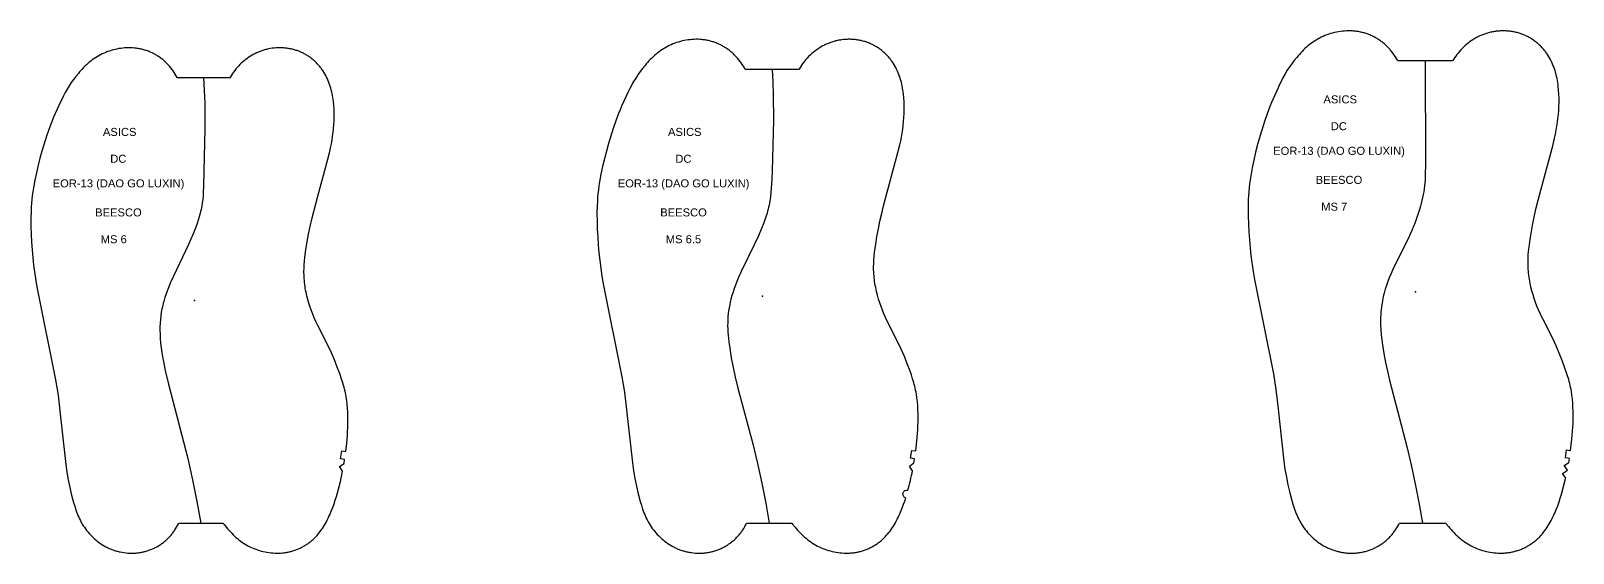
# Model space of a CAD drawing. Extents: x -897 to 5208, y 4 to 324.
# Drawn here: x 484 to 1255, y 4 to 265 of the extents above; entities that cross this region are included whole.
import ezdxf

# ---------------------------------------------------------------- set-up
doc = ezdxf.new("R2010")
doc.units = 0
doc.layers.add('CK_LEVEL_1', color=7, linetype='CONTINUOUS')
doc.layers.add('DEFAULT', color=7, linetype='CONTINUOUS')
doc.styles.add('ARIAL_REGULAR', font='txt')

msp = doc.modelspace()

# ---------------------------------------------------------------- linework, layer by layer
at = {"layer": 'DEFAULT'}
for points in [[(1232.91, 156.8), (1233.44, 160.77), (1234.09, 164.72), (1234.81, 168.65), (1235.61, 172.58), (1236.48, 176.48), (1237.43, 180.37), (1239.94, 189.7), (1244.7, 207.44), (1245.66, 211.32), (1246.08, 213.28), (1246.46, 215.24), (1246.8, 217.22), (1247.1, 219.2), (1247.35, 221.18), (1247.56, 223.17), (1247.73, 225.17), (1247.84, 227.17), (1247.89, 229.17), (1247.88, 231.17), (1247.82, 233.17), (1247.69, 235.17), (1247.49, 237.16), (1247.37, 238.15), (1247.23, 239.14), (1247.06, 240.13), (1246.87, 241.11), (1246.67, 242.09), (1246.43, 243.06), (1246.17, 244.03), (1245.88, 244.99), (1245.57, 245.94), (1245.23, 246.88), (1244.86, 247.81), (1244.46, 248.73), (1244.04, 249.63), (1243.59, 250.53), (1243.1, 251.4), (1242.59, 252.26), (1242.05, 253.1), (1241.77, 253.52), (1241.48, 253.93), (1241.18, 254.33), (1240.88, 254.73), (1240.57, 255.12), (1240.25, 255.51), (1239.93, 255.89), (1239.6, 256.26), (1239.26, 256.63), (1238.91, 256.99), (1238.56, 257.35), (1238.2, 257.7), (1237.84, 258.04), (1237.46, 258.38), (1237.09, 258.7), (1236.7, 259.02), (1236.31, 259.34), (1235.91, 259.64), (1235.51, 259.94), (1235.1, 260.23), (1234.69, 260.51), (1234.27, 260.78), (1233.85, 261.05), (1233.42, 261.31), (1232.98, 261.55), (1232.54, 261.79), (1232.1, 262.03), (1231.65, 262.25), (1231.2, 262.46), (1230.74, 262.67), (1230.28, 262.86), (1229.82, 263.05), (1229.35, 263.23), (1228.88, 263.39), (1228.41, 263.55), (1227.93, 263.7), (1227.45, 263.85), (1226.97, 263.98), (1226.48, 264.1), (1225.99, 264.22), (1225.5, 264.32), (1225.01, 264.42), (1224.52, 264.5), (1224.03, 264.58), (1223.53, 264.65), (1223.03, 264.71), (1222.54, 264.76), (1222.04, 264.8), (1221.54, 264.83), (1221.04, 264.85), (1220.54, 264.87), (1220.04, 264.87), (1219.54, 264.87), (1219.04, 264.86), (1218.54, 264.83), (1218.04, 264.8), (1217.54, 264.76), (1217.04, 264.72), (1216.54, 264.66), (1216.05, 264.59), (1215.55, 264.52), (1215.06, 264.44), (1214.57, 264.34), (1214.07, 264.24), (1213.59, 264.14), (1213.1, 264.02), (1212.62, 263.89), (1212.13, 263.76), (1211.65, 263.61), (1211.18, 263.46), (1210.7, 263.3), (1210.23, 263.13), (1209.77, 262.95), (1209.3, 262.77), (1208.84, 262.57), (1208.38, 262.37), (1207.93, 262.16), (1207.48, 261.94), (1207.04, 261.71), (1206.6, 261.48), (1205.73, 260.98), (1204.87, 260.46), (1204.04, 259.9), (1203.22, 259.32), (1202.43, 258.72), (1201.65, 258.09), (1200.89, 257.43), (1200.16, 256.75), (1199.45, 256.05), (1198.76, 255.32), (1198.09, 254.57), (1197.45, 253.81), (1196.83, 253.02), (1196.24, 252.21), (1195.67, 251.39), (1195.13, 250.55), (1194.72, 249.87), (1167.37, 249.87), (1167.16, 250.24), (1166.64, 251.1), (1166.11, 251.94), (1165.55, 252.78), (1164.97, 253.59), (1164.37, 254.39), (1163.74, 255.17), (1163.42, 255.55), (1163.09, 255.93), (1162.75, 256.3), (1162.41, 256.66), (1162.06, 257.01), (1161.7, 257.36), (1161.34, 257.71), (1160.96, 258.04), (1160.59, 258.37), (1160.21, 258.7), (1159.82, 259.01), (1159.42, 259.32), (1159.02, 259.62), (1158.62, 259.91), (1158.21, 260.2), (1157.79, 260.47), (1157.37, 260.75), (1156.94, 261.01), (1156.51, 261.26), (1156.07, 261.51), (1155.63, 261.75), (1155.19, 261.98), (1154.74, 262.2), (1154.29, 262.41), (1153.83, 262.61), (1153.37, 262.81), (1152.9, 263), (1152.44, 263.18), (1151.97, 263.35), (1151.49, 263.51), (1151.02, 263.66), (1150.54, 263.81), (1150.06, 263.94), (1149.57, 264.07), (1149.08, 264.18), (1148.6, 264.29), (1148.11, 264.39), (1147.61, 264.48), (1147.12, 264.56), (1146.62, 264.63), (1146.13, 264.69), (1145.63, 264.74), (1145.13, 264.78), (1144.63, 264.82), (1143.63, 264.86), (1142.63, 264.87), (1141.63, 264.85), (1140.63, 264.79), (1139.64, 264.7), (1138.64, 264.58), (1137.65, 264.43), (1136.67, 264.24), (1135.69, 264.03), (1134.72, 263.78), (1133.76, 263.51), (1132.81, 263.2), (1131.86, 262.87), (1130.93, 262.51), (1130, 262.12), (1129.09, 261.7), (1128.2, 261.26), (1127.32, 260.78), (1126.45, 260.28), (1125.61, 259.74), (1124.78, 259.18), (1123.97, 258.59), (1123.18, 257.98), (1122.41, 257.35), (1121.66, 256.69), (1120.92, 256.01), (1120.2, 255.32), (1119.49, 254.6), (1118.8, 253.88), (1118.13, 253.14), (1117.47, 252.39), (1116.82, 251.62), (1115.57, 250.06), (1115.43, 249.87), (1114.37, 248.46), (1113.21, 246.83), (1112.11, 245.16), (1111.06, 243.45), (1110.56, 242.59), (1110.07, 241.71), (1109.15, 239.94), (1108.27, 238.14), (1107.51, 236.45), (1104.96, 230.85), (1104.16, 229.01), (1103.4, 227.16), (1102.68, 225.3), (1102, 223.41), (1100.71, 219.62), (1098.53, 212.66), (1097.24, 208.13), (1096.24, 204.25), (1095.32, 200.36), (1094.49, 196.44), (1093.79, 192.5), (1093.49, 190.52), (1093.23, 188.53), (1093.01, 186.55), (1092.83, 184.55), (1092.69, 182.56), (1092.59, 180.56), (1092.51, 176.55), (1092.54, 172.55), (1092.66, 168.55), (1092.86, 164.55), (1093.14, 160.56), (1093.5, 156.57), (1093.94, 152.59), (1095.03, 144.66), (1095.67, 140.71), (1105.14, 93.61), (1106.43, 85.71), (1107.51, 76.14), (1108.22, 69.8), (1110.38, 49.9), (1110.94, 45.94), (1111.62, 42), (1112.43, 38.07), (1113.35, 34.18), (1114.38, 30.31), (1114.94, 28.39), (1115.54, 26.48), (1115.87, 25.53), (1116.22, 24.59), (1116.58, 23.66), (1116.97, 22.74), (1117.39, 21.83), (1117.83, 20.94), (1118.3, 20.05), (1118.79, 19.18), (1118.9, 19), (1119.31, 18.32), (1119.85, 17.48), (1120.42, 16.66), (1121.01, 15.85), (1121.63, 15.07), (1122.27, 14.3), (1122.94, 13.55), (1123.63, 12.83), (1124.34, 12.12), (1125.08, 11.44), (1125.83, 10.79), (1126.61, 10.15), (1127.4, 9.55), (1128.22, 8.97), (1129.05, 8.41), (1129.91, 7.89), (1130.78, 7.4), (1131.22, 7.16), (1131.66, 6.93), (1132.11, 6.71), (1132.57, 6.5), (1133.02, 6.3), (1133.48, 6.1), (1133.95, 5.92), (1134.41, 5.74), (1134.89, 5.57), (1135.36, 5.41), (1135.84, 5.26), (1136.31, 5.11), (1136.8, 4.98), (1137.28, 4.85), (1137.77, 4.74), (1138.26, 4.63), (1138.75, 4.53), (1139.24, 4.44), (1139.73, 4.35), (1140.23, 4.28), (1140.72, 4.21), (1141.22, 4.16), (1141.72, 4.11), (1142.22, 4.07), (1142.72, 4.04), (1143.22, 4.02), (1143.72, 4), (1144.22, 4), (1144.72, 4), (1145.22, 4.02), (1145.72, 4.04), (1146.22, 4.07), (1146.72, 4.11), (1147.22, 4.16), (1147.71, 4.22), (1148.21, 4.29), (1148.7, 4.37), (1149.19, 4.46), (1149.69, 4.55), (1150.18, 4.66), (1150.66, 4.77), (1151.15, 4.89), (1151.63, 5.03), (1152.11, 5.17), (1152.59, 5.32), (1153.06, 5.48), (1153.53, 5.65), (1154, 5.82), (1154.46, 6.01), (1154.92, 6.21), (1155.38, 6.41), (1155.83, 6.62), (1156.28, 6.85), (1156.73, 7.08), (1157.16, 7.32), (1157.6, 7.57), (1158.03, 7.82), (1158.45, 8.09), (1158.87, 8.36), (1159.28, 8.64), (1159.69, 8.93), (1160.1, 9.23), (1160.49, 9.54), (1160.88, 9.85), (1161.27, 10.17), (1161.65, 10.5), (1162.02, 10.83), (1162.38, 11.17), (1162.74, 11.52), (1163.09, 11.88), (1163.44, 12.24), (1163.78, 12.61), (1164.11, 12.98), (1164.43, 13.36), (1164.75, 13.75), (1165.06, 14.14), (1165.36, 14.54), (1165.66, 14.95), (1165.95, 15.35), (1166.23, 15.77), (1166.77, 16.61), (1167.28, 17.47), (1167.77, 18.35), (1168.1, 19), (1191.25, 19), (1191.39, 18.81), (1192.64, 17.25), (1193.29, 16.48), (1193.95, 15.73), (1194.62, 14.99), (1195.31, 14.27), (1196.02, 13.56), (1196.74, 12.86), (1197.48, 12.18), (1198.23, 11.53), (1199, 10.89), (1199.79, 10.28), (1200.6, 9.69), (1201.43, 9.13), (1202.27, 8.6), (1203.14, 8.09), (1204.02, 7.62), (1204.91, 7.17), (1205.82, 6.75), (1206.74, 6.36), (1207.68, 6), (1208.62, 5.67), (1209.58, 5.36), (1210.54, 5.09), (1211.51, 4.84), (1212.49, 4.63), (1213.47, 4.45), (1214.46, 4.29), (1215.45, 4.17), (1216.45, 4.08), (1217.45, 4.02), (1218.45, 4), (1219.45, 4.01), (1220.45, 4.05), (1220.95, 4.09), (1221.45, 4.13), (1221.95, 4.18), (1222.44, 4.25), (1222.94, 4.32), (1223.43, 4.4), (1223.92, 4.48), (1224.41, 4.58), (1224.9, 4.69), (1225.39, 4.81), (1225.87, 4.93), (1226.36, 5.07), (1226.83, 5.21), (1227.31, 5.36), (1227.78, 5.52), (1228.26, 5.69), (1228.72, 5.87), (1229.19, 6.06), (1229.65, 6.26), (1230.1, 6.46), (1230.56, 6.67), (1231.01, 6.9), (1231.45, 7.13), (1231.89, 7.36), (1232.33, 7.61), (1232.76, 7.86), (1233.19, 8.13), (1233.61, 8.4), (1234.02, 8.67), (1234.44, 8.96), (1234.84, 9.25), (1235.24, 9.55), (1235.64, 9.86), (1236.02, 10.18), (1236.41, 10.5), (1236.78, 10.83), (1237.15, 11.16), (1237.52, 11.51), (1237.87, 11.86), (1238.22, 12.21), (1238.57, 12.58), (1238.9, 12.95), (1239.23, 13.32), (1239.56, 13.7), (1240.18, 14.48), (1240.79, 15.28), (1241.37, 16.1), (1241.92, 16.93), (1242.46, 17.77), (1242.98, 18.63), (1243.47, 19.5), (1243.95, 20.38), (1244.42, 21.27), (1244.86, 22.17), (1245.29, 23.07), (1245.7, 23.98), (1246.48, 25.83), (1247.2, 27.69), (1247.87, 29.58), (1248.5, 31.48), (1249.09, 33.39), (1250.17, 37.25), (1251.13, 41.13), (1251.21, 41.49), (1249.68, 43.86), (1252.04, 45.41), (1250.44, 47.73), (1252.75, 49.34), (1253.07, 51.32), (1251.09, 51.63), (1251.66, 55.54), (1253.64, 55.28), (1254.31, 60.88), (1254.67, 64.87), (1254.79, 66.87), (1254.87, 68.87), (1254.92, 70.87), (1254.94, 72.87), (1254.91, 74.87), (1254.84, 76.87), (1254.73, 78.87), (1254.56, 80.86), (1254.33, 82.85), (1254.03, 84.83), (1253.86, 85.82), (1253.67, 86.8), (1253.46, 87.78), (1253.23, 88.75), (1252.98, 89.72), (1252.71, 90.68), (1252.13, 92.6), (1251.5, 94.5), (1250.84, 96.39), (1249.44, 100.14), (1247.96, 103.86), (1246.4, 107.54), (1244.73, 111.18), (1239.94, 120.69), (1239.32, 121.91), (1238.45, 123.71), (1237.63, 125.53), (1236.86, 127.38), (1236.14, 129.25), (1235.49, 131.14), (1234.89, 133.05), (1234.34, 134.98), (1233.86, 136.92), (1233.43, 138.87), (1233.25, 139.86), (1233.08, 140.84), (1232.93, 141.83), (1232.8, 142.83), (1232.68, 143.82), (1232.59, 144.82), (1232.51, 145.81), (1232.46, 146.81), (1232.42, 147.81), (1232.4, 148.81), (1232.41, 149.81), (1232.43, 150.81), (1232.53, 152.81), (1232.7, 154.81)], [(620.85, 147.93), (621.01, 149.86), (621.21, 151.79), (621.73, 155.64), (622.36, 159.46), (623.07, 163.28), (623.85, 167.08), (624.7, 170.86), (625.62, 174.63), (627.7, 182.29), (632.72, 200.84), (633.65, 204.61), (634.06, 206.5), (634.43, 208.4), (634.76, 210.32), (635.05, 212.23), (635.3, 214.16), (635.51, 216.09), (635.67, 218.02), (635.78, 219.96), (635.83, 221.89), (635.82, 223.83), (635.75, 225.77), (635.62, 227.71), (635.43, 229.64), (635.31, 230.6), (635.17, 231.56), (635.01, 232.52), (634.83, 233.47), (634.62, 234.42), (634.39, 235.36), (634.14, 236.29), (633.85, 237.22), (633.55, 238.14), (633.21, 239.05), (632.85, 239.95), (632.46, 240.84), (632.05, 241.71), (631.6, 242.58), (631.13, 243.42), (630.63, 244.25), (630.1, 245.07), (629.83, 245.47), (629.54, 245.86), (629.26, 246.25), (628.96, 246.64), (628.66, 247.01), (628.35, 247.39), (628.03, 247.75), (627.71, 248.12), (627.38, 248.47), (627.04, 248.82), (626.7, 249.16), (626.35, 249.5), (626, 249.83), (625.63, 250.15), (625.27, 250.47), (624.89, 250.78), (624.51, 251.08), (624.13, 251.37), (623.73, 251.66), (623.34, 251.94), (622.94, 252.21), (622.53, 252.47), (622.12, 252.73), (621.7, 252.97), (621.28, 253.21), (620.85, 253.44), (620.42, 253.67), (619.99, 253.88), (619.55, 254.09), (619.1, 254.28), (618.66, 254.47), (618.21, 254.65), (617.75, 254.82), (617.3, 254.98), (616.84, 255.14), (616.37, 255.28), (615.91, 255.42), (615.44, 255.55), (614.97, 255.67), (614.5, 255.78), (614.02, 255.88), (613.55, 255.97), (613.07, 256.05), (612.59, 256.13), (612.11, 256.2), (611.63, 256.25), (611.15, 256.3), (610.66, 256.34), (610.18, 256.37), (609.7, 256.4), (609.21, 256.41), (608.73, 256.42), (608.24, 256.41), (607.76, 256.4), (606.79, 256.35), (605.82, 256.27), (604.86, 256.16), (603.9, 256.01), (602.95, 255.83), (602.47, 255.73), (602, 255.61), (601.53, 255.5), (601.06, 255.37), (600.6, 255.23), (600.14, 255.09), (599.68, 254.93), (599.22, 254.77), (598.76, 254.6), (598.31, 254.43), (597.87, 254.24), (597.42, 254.05), (596.98, 253.84), (596.54, 253.63), (596.11, 253.42), (595.68, 253.19), (594.83, 252.72), (594, 252.22), (593.19, 251.69), (592.4, 251.14), (591.62, 250.55), (590.86, 249.95), (590.12, 249.32), (589.41, 248.67), (588.71, 247.99), (588.04, 247.29), (587.38, 246.58), (586.75, 245.84), (586.15, 245.08), (585.57, 244.31), (585.01, 243.51), (584.47, 242.7), (583.96, 241.88), (583.7, 241.42), (557.51, 241.42), (557.42, 241.57), (556.93, 242.41), (556.43, 243.24), (555.9, 244.05), (555.35, 244.85), (554.79, 245.64), (554.2, 246.41), (553.58, 247.16), (553.26, 247.52), (552.94, 247.88), (552.61, 248.24), (552.28, 248.59), (551.93, 248.93), (551.58, 249.27), (551.23, 249.59), (550.87, 249.92), (550.5, 250.23), (550.13, 250.54), (549.75, 250.84), (549.36, 251.14), (548.97, 251.42), (548.57, 251.7), (548.17, 251.98), (547.77, 252.24), (547.36, 252.5), (546.94, 252.75), (546.52, 252.99), (546.09, 253.23), (545.67, 253.46), (545.23, 253.67), (544.8, 253.89), (544.36, 254.09), (543.91, 254.28), (543.46, 254.47), (543.01, 254.65), (542.56, 254.82), (542.1, 254.98), (541.64, 255.13), (541.18, 255.28), (540.71, 255.42), (540.25, 255.54), (539.78, 255.66), (539.3, 255.77), (538.83, 255.87), (538.36, 255.97), (537.88, 256.05), (537.4, 256.12), (536.92, 256.19), (536.44, 256.25), (535.96, 256.3), (534.99, 256.37), (534.02, 256.41), (533.05, 256.42), (532.08, 256.39), (531.11, 256.33), (530.15, 256.25), (529.18, 256.13), (528.23, 255.98), (527.27, 255.8), (526.33, 255.59), (525.38, 255.36), (524.45, 255.09), (523.53, 254.8), (522.61, 254.48), (521.7, 254.13), (520.81, 253.76), (519.93, 253.36), (519.06, 252.93), (518.2, 252.47), (517.36, 251.98), (516.54, 251.47), (515.74, 250.93), (514.95, 250.36), (514.18, 249.77), (513.43, 249.16), (512.7, 248.53), (511.98, 247.87), (511.28, 247.2), (510.59, 246.52), (509.92, 245.82), (509.26, 245.11), (508.62, 244.38), (507.99, 243.64), (506.77, 242.13), (506.23, 241.42), (505.6, 240.59), (504.47, 239.01), (503.39, 237.4), (502.37, 235.75), (501.88, 234.91), (501.41, 234.07), (500.5, 232.35), (499.65, 230.61), (499.24, 229.73), (496.41, 223.56), (495.64, 221.78), (494.89, 219.99), (494.19, 218.19), (493.52, 216.36), (492.26, 212.69), (489.94, 205.29), (489.76, 204.71), (488.8, 201.27), (487.89, 197.81), (486.99, 194.04), (486.19, 190.24), (485.5, 186.42), (485.21, 184.51), (484.95, 182.58), (484.74, 180.66), (484.56, 178.73), (484.43, 176.79), (484.33, 174.85), (484.24, 170.98), (484.28, 167.1), (484.39, 163.22), (484.59, 159.35), (484.86, 155.48), (485.21, 151.61), (485.64, 147.76), (486.7, 140.07), (487.33, 136.25), (496.57, 90.62), (497.83, 82.97), (499.24, 70.47), (499.57, 67.55), (501.68, 48.27), (502.23, 44.43), (502.91, 40.61), (503.7, 36.82), (504.6, 33.04), (505.61, 29.3), (506.16, 27.44), (506.75, 25.59), (507.08, 24.67), (507.42, 23.77), (507.78, 22.87), (508.16, 21.98), (508.57, 21.1), (509, 20.23), (509.46, 19.38), (509.68, 19), (509.95, 18.54), (510.46, 17.71), (510.99, 16.9), (511.55, 16.11), (512.13, 15.33), (512.74, 14.58), (513.37, 13.84), (514.02, 13.12), (514.69, 12.43), (515.39, 11.75), (516.11, 11.1), (516.84, 10.47), (517.6, 9.86), (518.38, 9.28), (519.17, 8.73), (519.99, 8.2), (520.82, 7.7), (521.67, 7.22), (522.09, 7), (522.53, 6.78), (522.96, 6.57), (523.41, 6.37), (523.85, 6.18), (524.3, 5.99), (524.75, 5.81), (525.2, 5.64), (525.66, 5.48), (526.12, 5.33), (526.58, 5.19), (527.05, 5.05), (527.51, 4.92), (527.98, 4.8), (528.46, 4.69), (528.93, 4.59), (529.88, 4.41), (530.84, 4.26), (531.81, 4.14), (532.77, 4.06), (533.74, 4.01), (534.23, 4), (534.71, 4), (535.2, 4.01), (535.68, 4.02), (536.16, 4.04), (536.65, 4.07), (537.13, 4.11), (537.61, 4.16), (538.1, 4.22), (538.58, 4.29), (539.05, 4.36), (539.53, 4.45), (540.01, 4.54), (540.48, 4.64), (540.95, 4.75), (541.42, 4.87), (541.89, 5), (542.36, 5.13), (542.82, 5.28), (543.28, 5.43), (543.74, 5.6), (544.19, 5.77), (544.64, 5.95), (545.09, 6.13), (545.53, 6.33), (545.97, 6.54), (546.4, 6.75), (546.83, 6.97), (547.26, 7.2), (547.68, 7.44), (548.1, 7.69), (548.51, 7.95), (548.92, 8.21), (549.32, 8.48), (549.72, 8.76), (550.11, 9.05), (550.49, 9.34), (550.87, 9.64), (551.25, 9.95), (551.62, 10.27), (551.98, 10.59), (552.33, 10.92), (552.68, 11.25), (553.03, 11.6), (553.36, 11.94), (553.69, 12.3), (554.02, 12.66), (554.33, 13.03), (554.64, 13.4), (554.94, 13.78), (555.24, 14.17), (555.53, 14.56), (555.81, 14.95), (556.08, 15.35), (556.61, 16.16), (557.11, 16.99), (557.59, 17.84), (558.03, 18.7), (558.17, 19), (580.24, 19), (580.79, 18.28), (582.01, 16.77), (582.64, 16.04), (583.28, 15.31), (583.94, 14.6), (584.61, 13.9), (585.3, 13.21), (586, 12.54), (586.72, 11.89), (587.45, 11.26), (588.2, 10.64), (588.97, 10.05), (589.75, 9.49), (590.56, 8.95), (591.38, 8.43), (592.22, 7.95), (593.07, 7.49), (593.94, 7.06), (594.82, 6.66), (595.72, 6.28), (596.63, 5.94), (597.54, 5.62), (598.47, 5.32), (599.4, 5.06), (600.34, 4.82), (601.29, 4.62), (602.24, 4.44), (603.2, 4.29), (604.16, 4.17), (605.13, 4.08), (606.1, 4.03), (607.07, 4), (608.04, 4.01), (609.01, 4.05), (609.97, 4.12), (610.45, 4.17), (610.94, 4.23), (611.42, 4.29), (611.89, 4.37), (612.37, 4.45), (612.85, 4.54), (613.32, 4.64), (613.79, 4.76), (614.26, 4.87), (614.73, 5), (615.2, 5.14), (615.66, 5.28), (616.12, 5.44), (616.58, 5.6), (617.03, 5.77), (617.48, 5.95), (617.93, 6.13), (618.37, 6.33), (618.81, 6.53), (619.25, 6.74), (619.68, 6.96), (620.11, 7.19), (620.54, 7.42), (620.96, 7.67), (621.37, 7.92), (621.78, 8.17), (622.19, 8.44), (622.59, 8.71), (622.99, 8.99), (623.38, 9.28), (623.76, 9.57), (624.14, 9.88), (624.52, 10.18), (624.88, 10.5), (625.25, 10.82), (625.6, 11.15), (625.95, 11.49), (626.29, 11.83), (626.63, 12.18), (626.96, 12.53), (627.28, 12.89), (627.6, 13.26), (628.21, 14.01), (628.8, 14.78), (629.37, 15.56), (629.92, 16.37), (630.44, 17.18), (630.95, 18.01), (631.44, 18.85), (631.91, 19.7), (632.36, 20.55), (632.8, 21.42), (633.22, 22.29), (633.62, 23.18), (634.39, 24.96), (635.1, 26.76), (635.75, 28.59), (636.37, 30.43), (636.95, 32.28), (638.01, 36.01), (638.95, 39.77), (639.52, 42.33), (640.04, 44.9), (638.44, 47.22), (640.74, 48.84), (641.04, 50.82), (639.06, 51.11), (639.6, 55.04), (641.59, 54.78), (642.07, 58.9), (642.42, 62.76), (642.55, 64.7), (642.63, 66.64), (642.68, 68.58), (642.7, 70.52), (642.67, 72.46), (642.61, 74.39), (642.5, 76.33), (642.34, 78.26), (642.12, 80.19), (641.83, 82.11), (641.66, 83.06), (641.48, 84.02), (641.27, 84.96), (641.05, 85.91), (640.81, 86.85), (640.56, 87.78), (640, 89.64), (639.39, 91.48), (638.74, 93.31), (637.38, 96.94), (635.93, 100.54), (634.4, 104.1), (632.78, 107.63), (627.7, 117.64), (627.51, 118), (626.66, 119.75), (625.86, 121.51), (625.1, 123.3), (624.41, 125.11), (623.76, 126.94), (623.17, 128.79), (622.64, 130.65), (622.16, 132.53), (621.75, 134.43), (621.57, 135.38), (621.4, 136.33), (621.25, 137.29), (621.12, 138.25), (621.01, 139.22), (620.91, 140.18), (620.84, 141.15), (620.78, 142.12), (620.75, 143.09), (620.73, 144.05), (620.73, 145.02), (620.76, 145.99)]]:
    msp.add_lwpolyline(points, close=True, dxfattribs=at)
msp.add_lwpolyline([(921.42, 31.58, -0.991548), (922.55, 35.41, 0.009664), (924.84, 45.15), (923.23, 47.47), (925.54, 49.08), (925.85, 51.06), (923.88, 51.36), (924.42, 55.28), (926.41, 55.02), (926.99, 59.88), (927.34, 63.81), (927.46, 65.77), (927.55, 67.74), (927.6, 69.71), (927.61, 71.68), (927.59, 73.65), (927.53, 75.62), (927.41, 77.59), (927.25, 79.55), (927.02, 81.51), (926.73, 83.46), (926.56, 84.43), (926.37, 85.4), (926.17, 86.36), (925.94, 87.32), (925.7, 88.27), (925.44, 89.22), (924.87, 91.11), (924.25, 92.98), (923.6, 94.84), (922.22, 98.53), (920.75, 102.19), (919.2, 105.82), (917.56, 109.4), (912.22, 119.95), (911.37, 121.72), (910.55, 123.52), (909.79, 125.33), (909.09, 127.17), (908.44, 129.04), (907.84, 130.91), (907.3, 132.81), (906.82, 134.72), (906.41, 136.65), (906.22, 137.61), (906.05, 138.59), (905.9, 139.56), (905.77, 140.54), (905.66, 141.51), (905.57, 142.5), (905.49, 143.48), (905.43, 144.46), (905.4, 145.45), (905.38, 146.43), (905.39, 147.41), (905.41, 148.4), (905.51, 150.37), (905.67, 152.33), (905.88, 154.29), (906.41, 158.2), (907.05, 162.09), (907.76, 165.96), (908.55, 169.82), (909.42, 173.67), (910.35, 177.5), (917.54, 204.13), (918.49, 207.96), (918.9, 209.88), (919.28, 211.82), (919.62, 213.76), (919.91, 215.71), (920.16, 217.66), (920.37, 219.62), (920.53, 221.59), (920.64, 223.55), (920.69, 225.52), (920.69, 227.49), (920.62, 229.46), (920.49, 231.43), (920.3, 233.39), (920.18, 234.37), (920.04, 235.35), (919.88, 236.32), (919.69, 237.28), (919.48, 238.25), (919.25, 239.2), (918.99, 240.15), (918.71, 241.1), (918.4, 242.03), (918.06, 242.96), (917.7, 243.87), (917.31, 244.78), (916.89, 245.67), (916.44, 246.54), (915.96, 247.41), (915.45, 248.25), (914.92, 249.08), (914.64, 249.49), (914.35, 249.89), (914.06, 250.28), (913.76, 250.68), (913.46, 251.06), (913.14, 251.44), (912.82, 251.82), (912.5, 252.19), (912.16, 252.55), (911.82, 252.9), (911.47, 253.25), (911.12, 253.59), (910.76, 253.93), (910.39, 254.26), (910.02, 254.58), (909.64, 254.9), (909.26, 255.2), (908.86, 255.5), (908.47, 255.79), (908.07, 256.08), (907.66, 256.36), (907.24, 256.62), (906.83, 256.88), (906.4, 257.14), (905.98, 257.38), (905.54, 257.62), (905.11, 257.84), (904.66, 258.06), (904.22, 258.27), (903.77, 258.47), (903.32, 258.66), (902.86, 258.85), (902.4, 259.02), (901.93, 259.19), (901.47, 259.34), (901, 259.49), (900.52, 259.63), (900.05, 259.76), (899.57, 259.88), (899.09, 259.99), (898.61, 260.1), (898.13, 260.19), (897.64, 260.28), (897.15, 260.35), (896.67, 260.42), (896.18, 260.48), (895.69, 260.53), (895.2, 260.57), (894.71, 260.6), (894.21, 260.62), (893.72, 260.64), (893.23, 260.64), (892.74, 260.64), (892.24, 260.63), (891.75, 260.61), (891.26, 260.58), (890.28, 260.49), (889.3, 260.38), (888.81, 260.3), (888.32, 260.22), (887.84, 260.14), (887.36, 260.04), (886.87, 259.93), (886.4, 259.82), (885.92, 259.7), (885.44, 259.56), (884.97, 259.42), (884.5, 259.28), (884.03, 259.12), (883.57, 258.95), (883.11, 258.78), (882.65, 258.6), (882.2, 258.41), (881.75, 258.21), (881.3, 258), (880.86, 257.79), (880.42, 257.57), (879.98, 257.34), (879.13, 256.85), (878.28, 256.34), (877.46, 255.8), (876.65, 255.23), (875.87, 254.64), (875.1, 254.02), (874.35, 253.38), (873.63, 252.71), (872.92, 252.02), (872.24, 251.31), (871.58, 250.58), (870.94, 249.83), (870.33, 249.06), (869.74, 248.27), (869.18, 247.46), (868.64, 246.63), (868.13, 245.79), (868.04, 245.64), (841.19, 245.64), (840.8, 246.33), (840.28, 247.17), (839.75, 248), (839.2, 248.82), (838.63, 249.62), (838.03, 250.41), (837.41, 251.17), (837.09, 251.54), (836.76, 251.91), (836.43, 252.27), (836.09, 252.63), (835.74, 252.98), (835.39, 253.32), (835.03, 253.66), (834.66, 253.98), (834.29, 254.31), (833.91, 254.62), (833.53, 254.93), (833.14, 255.23), (832.74, 255.52), (832.34, 255.81), (831.94, 256.09), (831.53, 256.36), (831.11, 256.63), (830.69, 256.88), (830.26, 257.13), (829.83, 257.37), (829.4, 257.6), (828.96, 257.83), (828.51, 258.04), (828.07, 258.25), (827.62, 258.45), (827.16, 258.64), (826.71, 258.83), (826.24, 259), (825.78, 259.17), (825.31, 259.32), (824.84, 259.47), (824.37, 259.61), (823.9, 259.74), (823.42, 259.87), (822.94, 259.98), (822.46, 260.08), (821.98, 260.18), (821.49, 260.26), (821.01, 260.34), (820.52, 260.41), (820.03, 260.47), (819.54, 260.52), (819.05, 260.56), (818.56, 260.59), (817.57, 260.64), (816.59, 260.64), (815.6, 260.62), (814.62, 260.56), (813.64, 260.47), (812.66, 260.35), (811.69, 260.2), (810.72, 260.02), (809.76, 259.81), (808.8, 259.57), (807.85, 259.3), (806.91, 259), (805.98, 258.67), (805.06, 258.32), (804.15, 257.94), (803.26, 257.53), (802.37, 257.09), (801.51, 256.62), (800.66, 256.13), (799.82, 255.6), (799.01, 255.05), (798.21, 254.47), (797.43, 253.87), (796.67, 253.25), (795.93, 252.6), (795.2, 251.94), (794.49, 251.25), (793.79, 250.56), (793.11, 249.84), (792.45, 249.12), (791.79, 248.38), (791.16, 247.63), (789.92, 246.09), (788.73, 244.52), (787.59, 242.91), (786.5, 241.27), (785.47, 239.59), (784.97, 238.74), (784.49, 237.88), (783.58, 236.14), (782.72, 234.37), (779.44, 227.19), (778.66, 225.39), (777.9, 223.57), (777.19, 221.73), (776.52, 219.88), (775.25, 216.15), (772.91, 208.68), (771.82, 204.83), (770.83, 201.02), (769.92, 197.18), (769.11, 193.33), (768.41, 189.45), (768.11, 187.5), (767.86, 185.55), (767.64, 183.59), (767.46, 181.63), (767.33, 179.66), (767.23, 177.69), (767.14, 173.75), (767.18, 169.81), (767.3, 165.87), (767.5, 161.94), (767.77, 158), (768.13, 154.08), (768.57, 150.16), (769.64, 142.35), (770.28, 138.47), (779.64, 92.11), (780.92, 84.33), (784.83, 49.08), (785.39, 45.18), (786.07, 41.3), (786.87, 37.44), (787.78, 33.6), (788.8, 29.8), (789.35, 27.9), (789.96, 26.03), (790.28, 25.1), (790.62, 24.17), (790.99, 23.26), (791.37, 22.35), (791.79, 21.46), (792.22, 20.58), (792.69, 19.71), (793.18, 18.85), (793.69, 18.01), (794.23, 17.19), (794.79, 16.38), (795.38, 15.59), (795.99, 14.82), (796.63, 14.06), (797.29, 13.33), (797.97, 12.62), (798.68, 11.93), (799.4, 11.27), (800.15, 10.62), (800.91, 10), (801.7, 9.41), (802.51, 8.84), (803.33, 8.3), (804.17, 7.79), (805.03, 7.31), (805.47, 7.08), (805.91, 6.85), (806.35, 6.64), (806.8, 6.43), (807.25, 6.23), (807.7, 6.04), (808.16, 5.86), (808.62, 5.69), (809.08, 5.52), (809.55, 5.37), (810.02, 5.22), (810.49, 5.08), (810.97, 4.95), (811.44, 4.83), (811.92, 4.71), (812.4, 4.61), (812.89, 4.51), (813.37, 4.42), (813.86, 4.34), (814.35, 4.27), (815.32, 4.15), (816.31, 4.07), (816.8, 4.04), (817.29, 4.02), (817.78, 4), (818.28, 4), (818.77, 4.01), (819.26, 4.02), (819.75, 4.04), (820.25, 4.07), (820.74, 4.11), (821.23, 4.16), (821.72, 4.22), (822.2, 4.29), (822.69, 4.37), (823.17, 4.45), (823.66, 4.55), (824.14, 4.65), (824.62, 4.76), (825.1, 4.88), (825.57, 5.01), (826.05, 5.15), (826.52, 5.3), (826.98, 5.46), (827.45, 5.62), (827.91, 5.8), (828.36, 5.98), (828.82, 6.17), (829.27, 6.37), (829.71, 6.58), (830.15, 6.8), (830.59, 7.03), (831.02, 7.26), (831.45, 7.51), (831.87, 7.76), (832.29, 8.02), (832.71, 8.29), (833.11, 8.57), (833.52, 8.85), (833.91, 9.14), (834.3, 9.44), (834.69, 9.75), (835.07, 10.06), (835.44, 10.38), (835.81, 10.71), (836.17, 11.05), (836.52, 11.39), (836.87, 11.74), (837.21, 12.1), (837.54, 12.46), (837.87, 12.83), (838.19, 13.2), (838.5, 13.58), (838.81, 13.97), (839.11, 14.36), (839.4, 14.76), (839.69, 15.16), (839.97, 15.56), (840.5, 16.39), (841.01, 17.24), (841.49, 18.1), (841.93, 18.98), (841.95, 19), (864.54, 19), (864.87, 18.55), (866.11, 17.02), (866.75, 16.27), (867.4, 15.53), (868.06, 14.8), (868.74, 14.09), (869.44, 13.39), (870.15, 12.71), (870.88, 12.04), (871.62, 11.4), (872.38, 10.77), (873.16, 10.17), (873.96, 9.59), (874.77, 9.04), (875.61, 8.52), (876.46, 8.02), (877.33, 7.56), (878.21, 7.12), (879.1, 6.71), (880.01, 6.33), (880.93, 5.97), (881.86, 5.64), (882.8, 5.35), (883.75, 5.08), (884.71, 4.84), (885.67, 4.62), (886.64, 4.44), (887.61, 4.29), (888.59, 4.17), (889.57, 4.08), (890.55, 4.02), (891.54, 4), (892.53, 4.01), (893.51, 4.05), (894, 4.08), (894.49, 4.12), (894.98, 4.18), (895.47, 4.23), (895.96, 4.3), (896.44, 4.38), (896.93, 4.47), (897.41, 4.56), (897.89, 4.67), (898.37, 4.78), (898.85, 4.9), (899.32, 5.03), (899.8, 5.17), (900.27, 5.32), (900.73, 5.48), (901.2, 5.64), (901.66, 5.82), (902.11, 6), (902.57, 6.19), (903.02, 6.39), (903.47, 6.6), (903.91, 6.82), (904.35, 7.04), (904.78, 7.27), (905.21, 7.51), (905.64, 7.76), (906.06, 8.02), (906.48, 8.28), (906.89, 8.55), (907.29, 8.83), (907.7, 9.12), (908.09, 9.41), (908.48, 9.71), (908.87, 10.02), (909.24, 10.34), (909.62, 10.66), (909.98, 10.99), (910.34, 11.32), (910.69, 11.67), (911.04, 12.02), (911.38, 12.37), (911.71, 12.73), (912.04, 13.1), (912.36, 13.48), (912.98, 14.24), (913.58, 15.02), (914.15, 15.82), (914.71, 16.64), (915.24, 17.47), (915.75, 18.32), (916.24, 19.17), (916.72, 20.03), (917.17, 20.91), (917.61, 21.79), (918.04, 22.68), (918.45, 23.57), (919.22, 25.38), (919.82, 26.91), (920.38, 28.46), (920.92, 30.01)], format="xyb", close=True, dxfattribs=at)
for points in [[(1181.04, 249.87), (1181.1, 198.01), (1181.06, 193.5), (1180.98, 191.25), (1180.91, 190.13), (1180.83, 189.01), (1180.67, 187.52), (1180.48, 186.03), (1180.25, 184.55), (1179.99, 183.07), (1179.69, 181.6), (1179.36, 180.14), (1178.99, 178.68), (1178.6, 177.23), (1178.01, 175.19), (1177.36, 173.16), (1176.66, 171.15), (1175.92, 169.15), (1175.14, 167.17), (1174.32, 165.21), (1173.47, 163.26), (1172.58, 161.33), (1165.89, 147.9), (1164.82, 145.63), (1163.81, 143.34), (1163.04, 141.49), (1162.32, 139.61), (1161.65, 137.72), (1161.04, 135.81), (1160.49, 133.89), (1160.24, 132.92), (1160.01, 131.95), (1159.79, 130.97), (1159.59, 129.99), (1159.42, 129.01), (1159.26, 128.03), (1159.09, 126.8), (1158.96, 125.56), (1158.85, 124.32), (1158.78, 123.08), (1158.73, 121.83), (1158.7, 120.58), (1158.71, 119.34), (1158.73, 118.09), (1158.85, 115.58), (1159.04, 113.09), (1159.3, 110.59), (1159.62, 108.11), (1160.32, 103.64), (1161.16, 99.22), (1162.1, 94.82), (1163.14, 90.44), (1172.05, 56.57), (1174.23, 47.24), (1176.23, 37.86), (1178.04, 28.45), (1179.67, 19)], [(570.6, 241.42), (570.92, 235.11), (571.12, 228.8), (571.2, 216.18), (570.57, 187.47), (570.41, 184.07), (570.28, 182.38), (570.12, 180.7), (569.91, 179.02), (569.65, 177.35), (569.48, 176.46), (569.3, 175.58), (569.1, 174.69), (568.88, 173.81), (568.41, 172.06), (567.89, 170.31), (567.31, 168.59), (566.69, 166.87), (566.04, 165.17), (565.36, 163.48), (564.22, 160.8), (563.02, 158.15), (555.49, 142.41), (553.91, 138.87), (553.16, 137.07), (552.45, 135.27), (551.79, 133.45), (551.18, 131.61), (550.63, 129.76), (550.38, 128.82), (550.15, 127.88), (549.95, 127), (549.76, 126.11), (549.59, 125.22), (549.44, 124.33), (549.18, 122.53), (548.99, 120.72), (548.85, 118.91), (548.77, 117.09), (548.75, 115.27), (548.79, 113.46), (548.84, 112.3), (548.91, 111.15), (549.1, 108.86), (549.37, 106.57), (549.7, 104.29), (550.08, 102.02), (550.5, 99.75), (551.44, 95.24), (553.03, 88.35), (562.69, 51.3), (565.08, 40.58), (567.24, 29.81), (569.21, 19)], [(854.62, 245.64), (854.97, 239.32), (855.18, 232.99), (855.27, 220.33), (854.65, 194.93), (854.49, 190.61), (854.24, 186.3), (854.05, 184.16), (853.81, 182.03), (853.66, 180.97), (853.5, 179.91), (853.31, 178.85), (853.1, 177.8), (852.89, 176.81), (852.65, 175.83), (852.39, 174.85), (852.12, 173.87), (851.53, 171.93), (850.87, 170.01), (850.16, 168.1), (849.41, 166.2), (847.8, 162.45), (845.71, 157.98), (839.27, 144.69), (837.77, 141.32), (837.06, 139.62), (836.39, 137.9), (835.75, 136.17), (835.15, 134.42), (834.6, 132.66), (834.11, 130.88), (833.76, 129.44), (833.45, 128), (833.18, 126.54), (832.94, 125.08), (832.75, 123.62), (832.61, 122.15), (832.51, 120.67), (832.45, 119.2), (832.44, 117.6), (832.47, 116), (832.55, 114.4), (832.68, 112.81), (832.83, 111.21), (833.02, 109.62), (833.46, 106.45), (834.26, 101.58), (835.19, 96.74), (836.24, 91.93), (837.4, 87.15), (845.06, 58.6), (847.43, 48.77), (849.57, 38.89), (851.51, 28.96), (853.24, 19)]]:
    msp.add_lwpolyline(points, dxfattribs=at)
for p in [(849.88, 132.32), (1176.22, 134.44), (565.97, 130.21)]:
    msp.add_point(p, dxfattribs=at)

# ---------------------------------------------------------------- texts
at = {"layer": 'CK_LEVEL_1', "color": 7, "style": 'ARIAL_REGULAR'}
for s, p in [('ASICS', (1130.16, 228.64)), ('ASICS', (520.26, 212.4)), ('ASICS', (802.63, 212.4)), ('DC', (1133.81, 215.24)), ('DC', (523.91, 198.99)), ('DC', (806.29, 198.99)), ('EOR-13 (DAO GO LUXIN)', (1105.04, 202.95)), ('EOR-13 (DAO GO LUXIN)', (495.14, 186.7)), ('EOR-13 (DAO GO LUXIN)', (777.52, 186.7)), ('BEESCO', (1126.27, 188.44)), ('MS 7', (1129.03, 175.04)), ('BEESCO', (516.37, 172.19)), ('BEESCO', (798.75, 172.19)), ('MS 6', (519.13, 158.79)), ('MS 6.5', (801.51, 158.79))]:
    msp.add_text(s, height=4, dxfattribs=at).set_placement(p)

doc.saveas('drawing.dxf')
